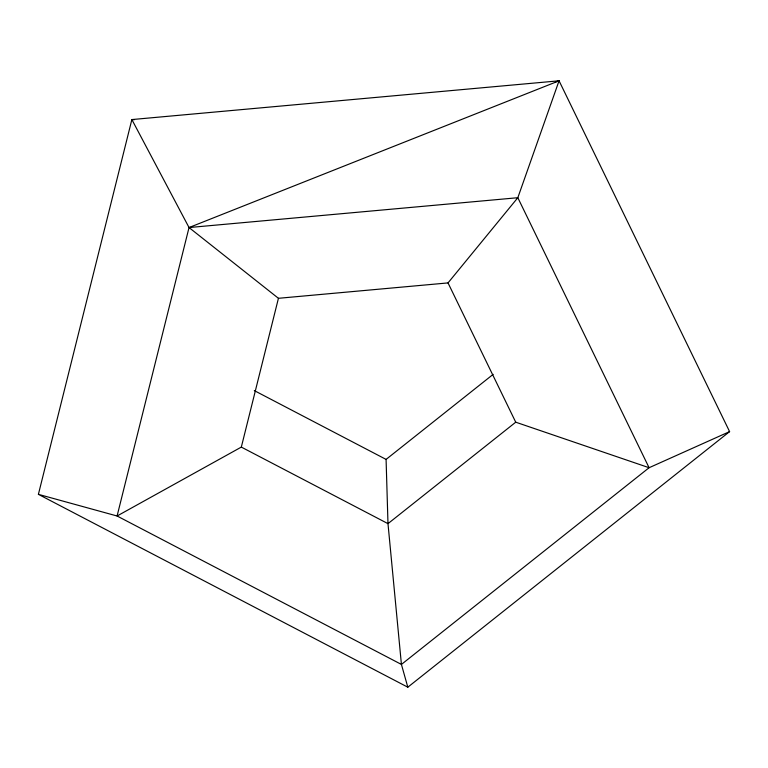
<?xml version="1.0" encoding="UTF-8"?>
<svg xmlns="http://www.w3.org/2000/svg" width="768" height="768" viewBox="0 0 768 768"><rect width="100%" height="100%" fill="white"/><g stroke="black" fill="none" stroke-linecap="round" stroke-linejoin="round"><path stroke-width="1.15" d="M38.4 494.342L131.866 119.568L559.056 80.803L729.6 431.616L407.818 687.197L38.4 494.342L117.091 516L401.424 664.435L407.818 687.197M278.438 298.301L448.022 282.912L517.824 197.712L559.056 80.803L189.034 227.549L117.091 516L241.325 447.091L278.438 298.301L189.034 227.549L131.866 119.568L134.218 119.75M729.6 431.616L649.085 467.722L401.424 664.435L387.984 523.651L386.083 459.408L493.162 374.352M189.034 227.549L517.824 197.712L649.085 467.722L515.731 422.189L387.984 523.651L241.325 447.091M555.648 81.802L559.056 80.803M254.304 390.605L386.083 459.408M448.022 282.912L515.731 422.189"/></g></svg>
